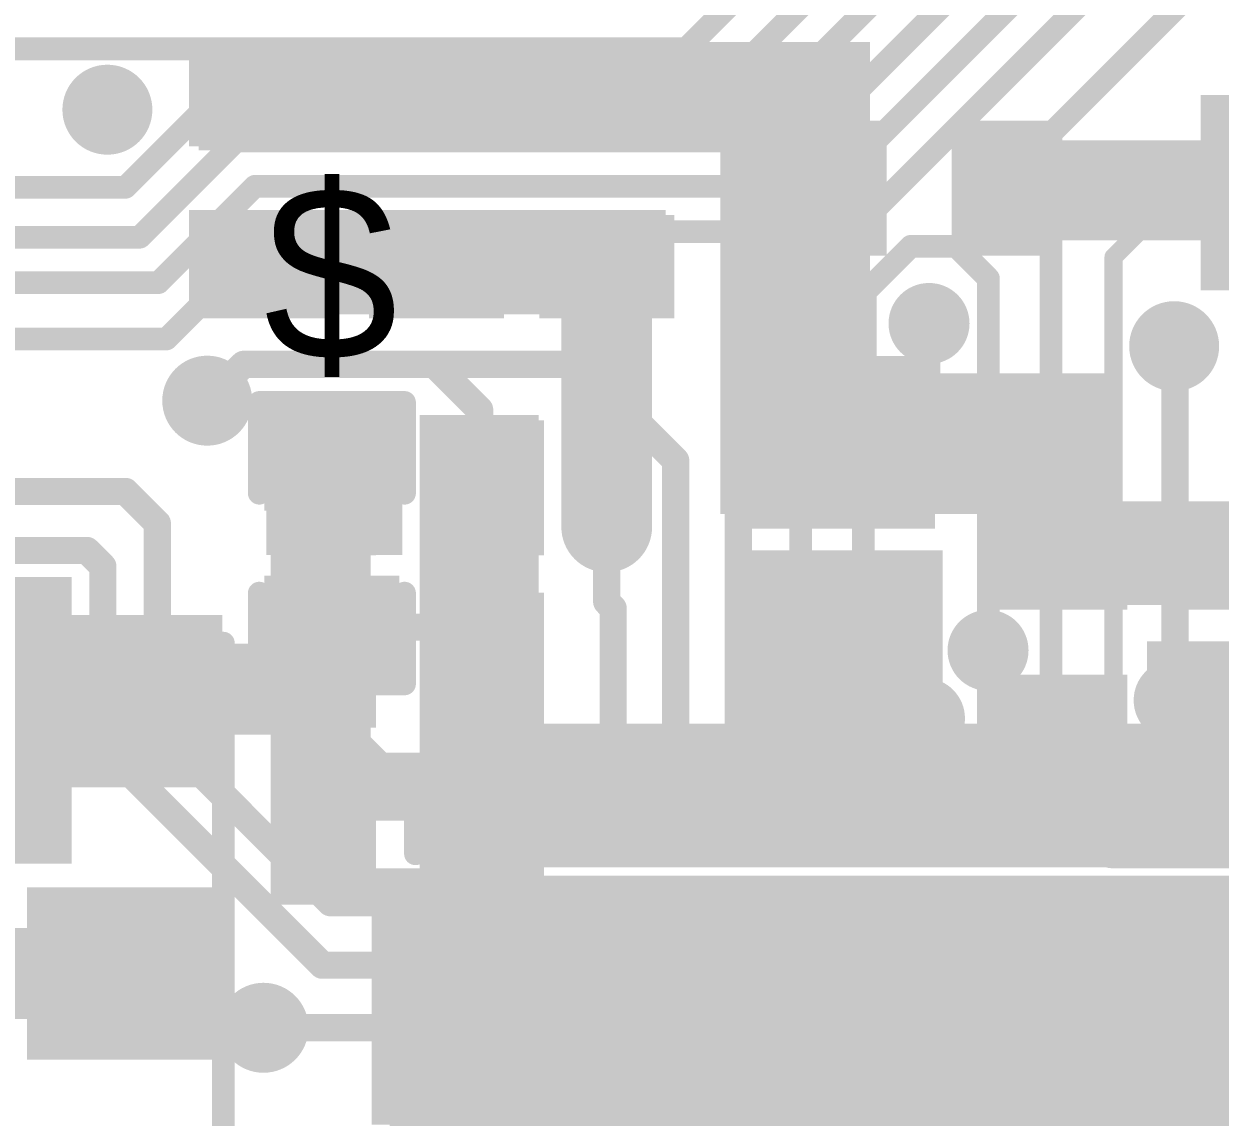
# Model space of a CAD drawing. Header units: millimetres. Extents: x -0.39 to 4.37, y -0.38 to 3.54.
# Drawn here: x 1.5416 to 1.8051, y 0.4082 to 0.649 of the extents above; entities that cross this region are included whole.
import ezdxf

# ---------------------------------------------------------------- set-up
doc = ezdxf.new("R2010")
doc.units = ezdxf.units.MM
doc.header["$MEASUREMENT"] = 0
for name, color, linetype in [('BottomLayer', 5, 'Continuous'), ('BottomPaste', 16, 'Continuous'), ('BottomSolder', 6, 'Continuous'), ('TopLayer', 1, 'Continuous'), ('TopOverlay', 2, 'Continuous'), ('TopPaste', 8, 'Continuous'), ('TopSolder', 216, 'Continuous'), ('ViaHoleLayer', 16, 'Continuous')]:
    doc.layers.add(name, color=color, linetype=linetype)
doc.styles.add('Arial', font='', dxfattribs={"height": 0.2})
doc.styles.get('Arial').set_extended_font_data('Arial')

# ---------------------------------------------------------------- blocks, each defined once
blk = doc.blocks.new('PSPMAA0412_1R0M_ANP_2')
at = {"layer": 'TopLayer'}
for points in [[(-0.09744, 0.04528), (-0.04232, 0.04528), (-0.04232, -0.04528), (-0.09744, -0.04528)], [(0.04232, 0.04528), (0.09744, 0.04528), (0.09744, -0.04528), (0.04232, -0.04528)]]:
    blk.add_hatch(color=1, dxfattribs=at).paths.add_polyline_path(points)
at = {"layer": 'TopPaste'}
for points in [[(-0.09744, 0.04528), (-0.04232, 0.04528), (-0.04232, -0.04528), (-0.09744, -0.04528)], [(0.04232, 0.04528), (0.09744, 0.04528), (0.09744, -0.04528), (0.04232, -0.04528)]]:
    blk.add_hatch(color=8, dxfattribs=at).paths.add_polyline_path(points)
at = {"layer": 'TopSolder'}
for points in [[(-0.10144, 0.04928), (-0.03832, 0.04928), (-0.03832, -0.04928), (-0.10144, -0.04928)], [(0.03832, 0.04928), (0.10144, 0.04928), (0.10144, -0.04928), (0.03832, -0.04928)]]:
    blk.add_hatch(color=216, dxfattribs=at).paths.add_polyline_path(points)
at = {"layer": 'TopOverlay', "const_width": 0.005}
for points in [[(-0.08688, 0.056), (-0.08688, 0.08268)], [(0, 0.08268), (-0.08661, 0.08268)], [(0.08661, 0.08268), (0, 0.08268)], [(0.08688, 0.056), (0.08688, 0.08268)], [(-0.08688, -0.08268), (-0.08688, -0.056)], [(0.08688, -0.08268), (0.08688, -0.056)], [(0, -0.08268), (-0.08661, -0.08268)], [(0.08661, -0.08268), (0, -0.08268)]]:
    blk.add_lwpolyline(points, dxfattribs=at)
at = {"layer": 'TopOverlay', "const_width": 0.0025}
for points in [[(-0.08813, 0.08268, 1), (-0.08563, 0.08268, 1)], [(-0.08786, 0.08268, 1), (-0.08536, 0.08268, 1)], [(-0.00125, 0.08268, 1), (0.00125, 0.08268, 1)], [(-0.00125, 0.08268, 1), (0.00125, 0.08268, 1)], [(0.08536, 0.08268, 1), (0.08786, 0.08268, 1)], [(0.08563, 0.08268, 1), (0.08813, 0.08268, 1)], [(-0.08813, 0.056, 1), (-0.08563, 0.056, 1)], [(0.08563, 0.056, 1), (0.08813, 0.056, 1)], [(-0.08813, -0.056, 1), (-0.08563, -0.056, 1)], [(0.08563, -0.056, 1), (0.08813, -0.056, 1)], [(-0.08813, -0.08268, 1), (-0.08563, -0.08268, 1)], [(-0.08786, -0.08268, 1), (-0.08536, -0.08268, 1)], [(-0.00125, -0.08268, 1), (0.00125, -0.08268, 1)], [(-0.00125, -0.08268, 1), (0.00125, -0.08268, 1)], [(0.08536, -0.08268, 1), (0.08786, -0.08268, 1)], [(0.08563, -0.08268, 1), (0.08813, -0.08268, 1)]]:
    blk.add_lwpolyline(points, format="xyb", close=True, dxfattribs=at)
blk = doc.blocks.new('C__0402_3')
at = {"layer": 'TopLayer'}
for points in [[(-0.0275, -0.0125), (-0.0275, 0.0125), (-0.0095, 0.0125), (-0.0095, -0.0125)], [(0.0095, -0.0125), (0.0095, 0.0125), (0.0275, 0.0125), (0.0275, -0.0125)]]:
    blk.add_hatch(color=1, dxfattribs=at).paths.add_polyline_path(points)
at = {"layer": 'TopPaste'}
for points in [[(-0.0275, -0.0125), (-0.0275, 0.0125), (-0.0095, 0.0125), (-0.0095, -0.0125)], [(0.0095, -0.0125), (0.0095, 0.0125), (0.0275, 0.0125), (0.0275, -0.0125)]]:
    blk.add_hatch(color=8, dxfattribs=at).paths.add_polyline_path(points)
at = {"layer": 'TopSolder'}
for points in [[(-0.02986, -0.01486), (-0.02986, 0.01486), (-0.00714, 0.01486), (-0.00714, -0.01486)], [(0.00714, -0.01486), (0.00714, 0.01486), (0.02986, 0.01486), (0.02986, -0.01486)]]:
    blk.add_hatch(color=216, dxfattribs=at).paths.add_polyline_path(points)
at = {"layer": 'TopOverlay', "const_width": 0.005}
for points in [[(-0.031, 0.016), (-0.031, -0.016)], [(-0.031, 0.016), (-0.011, 0.016)], [(0.011, 0.016), (0.031, 0.016)], [(0.031, 0.016), (0.031, -0.016)], [(-0.031, -0.016), (-0.011, -0.016)], [(0.011, -0.016), (0.031, -0.016)]]:
    blk.add_lwpolyline(points, dxfattribs=at)
at = {"layer": 'TopOverlay', "const_width": 0.0025}
for points in [[(-0.03225, 0.016, 1), (-0.02975, 0.016, 1)], [(-0.03225, 0.016, 1), (-0.02975, 0.016, 1)], [(-0.01225, 0.016, 1), (-0.00975, 0.016, 1)], [(0.00975, 0.016, 1), (0.01225, 0.016, 1)], [(0.02975, 0.016, 1), (0.03225, 0.016, 1)], [(0.02975, 0.016, 1), (0.03225, 0.016, 1)], [(-0.03225, -0.016, 1), (-0.02975, -0.016, 1)], [(-0.03225, -0.016, 1), (-0.02975, -0.016, 1)], [(-0.01225, -0.016, 1), (-0.00975, -0.016, 1)], [(0.00975, -0.016, 1), (0.01225, -0.016, 1)], [(0.02975, -0.016, 1), (0.03225, -0.016, 1)], [(0.02975, -0.016, 1), (0.03225, -0.016, 1)]]:
    blk.add_lwpolyline(points, format="xyb", close=True, dxfattribs=at)
blk = doc.blocks.new('C__0402_B_64')
at = {"layer": 'BottomLayer'}
for points in [[(-0.0095, 0.0125), (-0.0095, -0.0125), (-0.0275, -0.0125), (-0.0275, 0.0125)], [(0.0275, 0.0125), (0.0275, -0.0125), (0.0095, -0.0125), (0.0095, 0.0125)]]:
    blk.add_hatch(color=5, dxfattribs=at).paths.add_polyline_path(points)
at = {"layer": 'BottomPaste'}
for points in [[(-0.0095, 0.0125), (-0.0095, -0.0125), (-0.0275, -0.0125), (-0.0275, 0.0125)], [(0.0275, 0.0125), (0.0275, -0.0125), (0.0095, -0.0125), (0.0095, 0.0125)]]:
    blk.add_hatch(color=16, dxfattribs=at).paths.add_polyline_path(points)
at = {"layer": 'BottomSolder'}
for points in [[(-0.00714, 0.01486), (-0.00714, -0.01486), (-0.02986, -0.01486), (-0.02986, 0.01486)], [(0.02986, 0.01486), (0.02986, -0.01486), (0.00714, -0.01486), (0.00714, 0.01486)]]:
    blk.add_hatch(color=6, dxfattribs=at).paths.add_polyline_path(points)
blk = doc.blocks.new('C__0402_B_65')
at = {"layer": 'BottomLayer'}
for points in [[(-0.0095, 0.0125), (-0.0095, -0.0125), (-0.0275, -0.0125), (-0.0275, 0.0125)], [(0.0275, 0.0125), (0.0275, -0.0125), (0.0095, -0.0125), (0.0095, 0.0125)]]:
    blk.add_hatch(color=5, dxfattribs=at).paths.add_polyline_path(points)
at = {"layer": 'BottomPaste'}
for points in [[(-0.0095, 0.0125), (-0.0095, -0.0125), (-0.0275, -0.0125), (-0.0275, 0.0125)], [(0.0275, 0.0125), (0.0275, -0.0125), (0.0095, -0.0125), (0.0095, 0.0125)]]:
    blk.add_hatch(color=16, dxfattribs=at).paths.add_polyline_path(points)
at = {"layer": 'BottomSolder'}
for points in [[(-0.00714, 0.01486), (-0.00714, -0.01486), (-0.02986, -0.01486), (-0.02986, 0.01486)], [(0.02986, 0.01486), (0.02986, -0.01486), (0.00714, -0.01486), (0.00714, 0.01486)]]:
    blk.add_hatch(color=6, dxfattribs=at).paths.add_polyline_path(points)
blk = doc.blocks.new('C__0402_B_68')
at = {"layer": 'BottomLayer'}
for points in [[(-0.0095, 0.0125), (-0.0095, -0.0125), (-0.0275, -0.0125), (-0.0275, 0.0125)], [(0.0275, 0.0125), (0.0275, -0.0125), (0.0095, -0.0125), (0.0095, 0.0125)]]:
    blk.add_hatch(color=5, dxfattribs=at).paths.add_polyline_path(points)
at = {"layer": 'BottomPaste'}
for points in [[(-0.0095, 0.0125), (-0.0095, -0.0125), (-0.0275, -0.0125), (-0.0275, 0.0125)], [(0.0275, 0.0125), (0.0275, -0.0125), (0.0095, -0.0125), (0.0095, 0.0125)]]:
    blk.add_hatch(color=16, dxfattribs=at).paths.add_polyline_path(points)
at = {"layer": 'BottomSolder'}
for points in [[(-0.00714, 0.01486), (-0.00714, -0.01486), (-0.02986, -0.01486), (-0.02986, 0.01486)], [(0.02986, 0.01486), (0.02986, -0.01486), (0.00714, -0.01486), (0.00714, 0.01486)]]:
    blk.add_hatch(color=6, dxfattribs=at).paths.add_polyline_path(points)
blk = doc.blocks.new('C__0402_B_69')
at = {"layer": 'BottomLayer'}
for points in [[(-0.0095, 0.0125), (-0.0095, -0.0125), (-0.0275, -0.0125), (-0.0275, 0.0125)], [(0.0275, 0.0125), (0.0275, -0.0125), (0.0095, -0.0125), (0.0095, 0.0125)]]:
    blk.add_hatch(color=5, dxfattribs=at).paths.add_polyline_path(points)
at = {"layer": 'BottomPaste'}
for points in [[(-0.0095, 0.0125), (-0.0095, -0.0125), (-0.0275, -0.0125), (-0.0275, 0.0125)], [(0.0275, 0.0125), (0.0275, -0.0125), (0.0095, -0.0125), (0.0095, 0.0125)]]:
    blk.add_hatch(color=16, dxfattribs=at).paths.add_polyline_path(points)
at = {"layer": 'BottomSolder'}
for points in [[(-0.00714, 0.01486), (-0.00714, -0.01486), (-0.02986, -0.01486), (-0.02986, 0.01486)], [(0.02986, 0.01486), (0.02986, -0.01486), (0.00714, -0.01486), (0.00714, 0.01486)]]:
    blk.add_hatch(color=6, dxfattribs=at).paths.add_polyline_path(points)
blk = doc.blocks.new('C__0402_B_70')
at = {"layer": 'BottomLayer'}
for points in [[(-0.0095, 0.0125), (-0.0095, -0.0125), (-0.0275, -0.0125), (-0.0275, 0.0125)], [(0.0275, 0.0125), (0.0275, -0.0125), (0.0095, -0.0125), (0.0095, 0.0125)]]:
    blk.add_hatch(color=5, dxfattribs=at).paths.add_polyline_path(points)
at = {"layer": 'BottomPaste'}
for points in [[(-0.0095, 0.0125), (-0.0095, -0.0125), (-0.0275, -0.0125), (-0.0275, 0.0125)], [(0.0275, 0.0125), (0.0275, -0.0125), (0.0095, -0.0125), (0.0095, 0.0125)]]:
    blk.add_hatch(color=16, dxfattribs=at).paths.add_polyline_path(points)
at = {"layer": 'BottomSolder'}
for points in [[(-0.00714, 0.01486), (-0.00714, -0.01486), (-0.02986, -0.01486), (-0.02986, 0.01486)], [(0.02986, 0.01486), (0.02986, -0.01486), (0.00714, -0.01486), (0.00714, 0.01486)]]:
    blk.add_hatch(color=6, dxfattribs=at).paths.add_polyline_path(points)
blk = doc.blocks.new('C__0402_B_71')
at = {"layer": 'BottomLayer'}
for points in [[(-0.0095, 0.0125), (-0.0095, -0.0125), (-0.0275, -0.0125), (-0.0275, 0.0125)], [(0.0275, 0.0125), (0.0275, -0.0125), (0.0095, -0.0125), (0.0095, 0.0125)]]:
    blk.add_hatch(color=5, dxfattribs=at).paths.add_polyline_path(points)
at = {"layer": 'BottomPaste'}
for points in [[(-0.0095, 0.0125), (-0.0095, -0.0125), (-0.0275, -0.0125), (-0.0275, 0.0125)], [(0.0275, 0.0125), (0.0275, -0.0125), (0.0095, -0.0125), (0.0095, 0.0125)]]:
    blk.add_hatch(color=16, dxfattribs=at).paths.add_polyline_path(points)
at = {"layer": 'BottomSolder'}
for points in [[(-0.00714, 0.01486), (-0.00714, -0.01486), (-0.02986, -0.01486), (-0.02986, 0.01486)], [(0.02986, 0.01486), (0.02986, -0.01486), (0.00714, -0.01486), (0.00714, 0.01486)]]:
    blk.add_hatch(color=6, dxfattribs=at).paths.add_polyline_path(points)
blk = doc.blocks.new('RES0603_B_188')
at = {"layer": 'BottomLayer'}
for points in [[(-0.045, -0.0175), (-0.045, 0.0175), (-0.015, 0.0175), (-0.015, -0.0175)], [(0.015, -0.0175), (0.015, 0.0175), (0.045, 0.0175), (0.045, -0.0175)]]:
    blk.add_hatch(color=5, dxfattribs=at).paths.add_polyline_path(points)
at = {"layer": 'BottomPaste'}
for points in [[(-0.045, -0.0175), (-0.045, 0.0175), (-0.015, 0.0175), (-0.015, -0.0175)], [(0.015, -0.0175), (0.015, 0.0175), (0.045, 0.0175), (0.045, -0.0175)]]:
    blk.add_hatch(color=16, dxfattribs=at).paths.add_polyline_path(points)
at = {"layer": 'BottomSolder'}
for points in [[(-0.049, -0.0215), (-0.049, 0.0215), (-0.011, 0.0215), (-0.011, -0.0215)], [(0.011, -0.0215), (0.011, 0.0215), (0.049, 0.0215), (0.049, -0.0215)]]:
    blk.add_hatch(color=6, dxfattribs=at).paths.add_polyline_path(points)
blk = doc.blocks.new('C___0402_B_280')
at = {"layer": 'BottomLayer'}
for points in [[(-0.0095, 0.0125), (-0.0095, -0.0125), (-0.0275, -0.0125), (-0.0275, 0.0125)], [(0.0275, 0.0125), (0.0275, -0.0125), (0.0095, -0.0125), (0.0095, 0.0125)]]:
    blk.add_hatch(color=5, dxfattribs=at).paths.add_polyline_path(points)
at = {"layer": 'BottomPaste'}
for points in [[(-0.0095, 0.0125), (-0.0095, -0.0125), (-0.0275, -0.0125), (-0.0275, 0.0125)], [(0.0275, 0.0125), (0.0275, -0.0125), (0.0095, -0.0125), (0.0095, 0.0125)]]:
    blk.add_hatch(color=16, dxfattribs=at).paths.add_polyline_path(points)
at = {"layer": 'BottomSolder'}
for points in [[(-0.00714, 0.01486), (-0.00714, -0.01486), (-0.02986, -0.01486), (-0.02986, 0.01486)], [(0.02986, 0.01486), (0.02986, -0.01486), (0.00714, -0.01486), (0.00714, 0.01486)]]:
    blk.add_hatch(color=6, dxfattribs=at).paths.add_polyline_path(points)
blk = doc.blocks.new('C__0603_B_282')
at = {"layer": 'BottomLayer'}
for points in [[(-0.015, 0.0175), (-0.015, -0.0175), (-0.045, -0.0175), (-0.045, 0.0175)], [(0.045, 0.0175), (0.045, -0.0175), (0.015, -0.0175), (0.015, 0.0175)]]:
    blk.add_hatch(color=5, dxfattribs=at).paths.add_polyline_path(points)
at = {"layer": 'BottomPaste'}
for points in [[(-0.015, 0.0175), (-0.015, -0.0175), (-0.045, -0.0175), (-0.045, 0.0175)], [(0.045, 0.0175), (0.045, -0.0175), (0.015, -0.0175), (0.015, 0.0175)]]:
    blk.add_hatch(color=16, dxfattribs=at).paths.add_polyline_path(points)
at = {"layer": 'BottomSolder'}
for points in [[(-0.011, 0.0215), (-0.011, -0.0215), (-0.049, -0.0215), (-0.049, 0.0215)], [(0.049, 0.0215), (0.049, -0.0215), (0.011, -0.0215), (0.011, 0.0215)]]:
    blk.add_hatch(color=6, dxfattribs=at).paths.add_polyline_path(points)
blk = doc.blocks.new('68_QFN__7_7__323')
at = {"layer": 'TopLayer'}
for points in [[(0.1122, -0.1122), (-0.1122, -0.1122), (-0.1122, 0.1122), (0.1122, 0.1122)], [(-0.14567, 0.0311), (-0.12205, 0.0311), (-0.12205, 0.02402), (-0.14567, 0.02402)], [(-0.14567, 0.01732), (-0.12205, 0.01732), (-0.12205, 0.01024), (-0.14567, 0.01024)], [(-0.14567, 0.00354), (-0.12205, 0.00354), (-0.12205, -0.00354), (-0.14567, -0.00354)], [(-0.14567, -0.01024), (-0.12205, -0.01024), (-0.12205, -0.01732), (-0.14567, -0.01732)], [(-0.14567, -0.02402), (-0.12205, -0.02402), (-0.12205, -0.0311), (-0.14567, -0.0311)], [(-0.14567, -0.03779), (-0.12205, -0.03779), (-0.12205, -0.04488), (-0.14567, -0.04488)], [(-0.14567, -0.05157), (-0.12205, -0.05157), (-0.12205, -0.05866), (-0.14567, -0.05866)], [(-0.14567, -0.06535), (-0.12205, -0.06535), (-0.12205, -0.07244), (-0.14567, -0.07244)], [(-0.14567, -0.07913), (-0.12205, -0.07913), (-0.12205, -0.08622), (-0.14567, -0.08622)], [(-0.14567, -0.09291), (-0.12205, -0.09291), (-0.12205, -0.1), (-0.14567, -0.1)], [(-0.14567, -0.10669), (-0.12205, -0.10669), (-0.12205, -0.11378), (-0.14567, -0.11378)], [(-0.10669, -0.12205), (-0.10669, -0.14567), (-0.11378, -0.14567), (-0.11378, -0.12205)], [(-0.09291, -0.12205), (-0.09291, -0.14567), (-0.1, -0.14567), (-0.1, -0.12205)], [(-0.07913, -0.12205), (-0.07913, -0.14567), (-0.08622, -0.14567), (-0.08622, -0.12205)], [(-0.06535, -0.12205), (-0.06535, -0.14567), (-0.07244, -0.14567), (-0.07244, -0.12205)]]:
    blk.add_hatch(color=1, dxfattribs=at).paths.add_polyline_path(points)
at = {"layer": 'TopPaste'}
for points in [[(0.1122, -0.1122), (-0.1122, -0.1122), (-0.1122, 0.1122), (0.1122, 0.1122)], [(-0.14567, 0.0311), (-0.12205, 0.0311), (-0.12205, 0.02402), (-0.14567, 0.02402)], [(-0.14567, 0.01732), (-0.12205, 0.01732), (-0.12205, 0.01024), (-0.14567, 0.01024)], [(-0.14567, 0.00354), (-0.12205, 0.00354), (-0.12205, -0.00354), (-0.14567, -0.00354)], [(-0.14567, -0.01024), (-0.12205, -0.01024), (-0.12205, -0.01732), (-0.14567, -0.01732)], [(-0.14567, -0.02402), (-0.12205, -0.02402), (-0.12205, -0.0311), (-0.14567, -0.0311)], [(-0.14567, -0.03779), (-0.12205, -0.03779), (-0.12205, -0.04488), (-0.14567, -0.04488)], [(-0.14567, -0.05157), (-0.12205, -0.05157), (-0.12205, -0.05866), (-0.14567, -0.05866)], [(-0.14567, -0.06535), (-0.12205, -0.06535), (-0.12205, -0.07244), (-0.14567, -0.07244)], [(-0.14567, -0.07913), (-0.12205, -0.07913), (-0.12205, -0.08622), (-0.14567, -0.08622)], [(-0.14567, -0.09291), (-0.12205, -0.09291), (-0.12205, -0.1), (-0.14567, -0.1)], [(-0.14567, -0.10669), (-0.12205, -0.10669), (-0.12205, -0.11378), (-0.14567, -0.11378)], [(-0.10669, -0.12205), (-0.10669, -0.14567), (-0.11378, -0.14567), (-0.11378, -0.12205)], [(-0.09291, -0.12205), (-0.09291, -0.14567), (-0.1, -0.14567), (-0.1, -0.12205)], [(-0.07913, -0.12205), (-0.07913, -0.14567), (-0.08622, -0.14567), (-0.08622, -0.12205)], [(-0.06535, -0.12205), (-0.06535, -0.14567), (-0.07244, -0.14567), (-0.07244, -0.12205)]]:
    blk.add_hatch(color=8, dxfattribs=at).paths.add_polyline_path(points)
at = {"layer": 'TopSolder'}
for points in [[(0.11621, -0.1162), (-0.1162, -0.1162), (-0.1162, 0.1162), (0.11621, 0.1162)], [(-0.14967, 0.04888), (-0.11805, 0.04888), (-0.11805, 0.03379), (-0.14967, 0.03379)], [(-0.14967, 0.0351), (-0.11805, 0.0351), (-0.11805, 0.02002), (-0.14967, 0.02002)], [(-0.14967, 0.02132), (-0.11805, 0.02132), (-0.11805, 0.00624), (-0.14967, 0.00624)], [(-0.14967, 0.00754), (-0.11805, 0.00754), (-0.11805, -0.00754), (-0.14967, -0.00754)], [(-0.14967, -0.00624), (-0.11805, -0.00624), (-0.11805, -0.02132), (-0.14967, -0.02132)], [(-0.14967, -0.02002), (-0.11805, -0.02002), (-0.11805, -0.0351), (-0.14967, -0.0351)], [(-0.14967, -0.03379), (-0.11805, -0.03379), (-0.11805, -0.04888), (-0.14967, -0.04888)], [(-0.14967, -0.04757), (-0.11805, -0.04757), (-0.11805, -0.06266), (-0.14967, -0.06266)], [(-0.14967, -0.06135), (-0.11805, -0.06135), (-0.11805, -0.07644), (-0.14967, -0.07644)], [(-0.14967, -0.07513), (-0.11805, -0.07513), (-0.11805, -0.09022), (-0.14967, -0.09022)], [(-0.14967, -0.08891), (-0.11805, -0.08891), (-0.11805, -0.104), (-0.14967, -0.104)], [(-0.14967, -0.10269), (-0.11805, -0.10269), (-0.11805, -0.11778), (-0.14967, -0.11778)], [(-0.10269, -0.11805), (-0.10269, -0.14967), (-0.11778, -0.14967), (-0.11778, -0.11805)], [(-0.08891, -0.11805), (-0.08891, -0.14967), (-0.104, -0.14967), (-0.104, -0.11805)], [(-0.07513, -0.11805), (-0.07513, -0.14967), (-0.09022, -0.14967), (-0.09022, -0.11805)], [(-0.06135, -0.11805), (-0.06135, -0.14967), (-0.07644, -0.14967), (-0.07644, -0.11805)]]:
    blk.add_hatch(color=216, dxfattribs=at).paths.add_polyline_path(points)
at = {"layer": 'TopOverlay', "const_width": 0.005}
for points in [[(-0.14, -0.14), (-0.14, -0.124)], [(-0.121, -0.14), (-0.14, -0.14)]]:
    blk.add_lwpolyline(points, dxfattribs=at)
at = {"layer": 'TopOverlay', "const_width": 0.0025}
for points in [[(-0.14125, -0.124, 1), (-0.13875, -0.124, 1)], [(-0.14125, -0.14, 1), (-0.13875, -0.14, 1)], [(-0.14125, -0.14, 1), (-0.13875, -0.14, 1)], [(-0.12225, -0.14, 1), (-0.11975, -0.14, 1)]]:
    blk.add_lwpolyline(points, format="xyb", close=True, dxfattribs=at)
blk = doc.blocks.new('CAP0805_B_359')
at = {"layer": 'BottomLayer'}
for points in [[(-0.06, 0.03), (-0.02, 0.03), (-0.02, -0.03), (-0.06, -0.03)], [(0.02, 0.03), (0.06, 0.03), (0.06, -0.03), (0.02, -0.03)]]:
    blk.add_hatch(color=5, dxfattribs=at).paths.add_polyline_path(points)
at = {"layer": 'BottomPaste'}
for points in [[(-0.06, 0.03), (-0.02, 0.03), (-0.02, -0.03), (-0.06, -0.03)], [(0.02, 0.03), (0.06, 0.03), (0.06, -0.03), (0.02, -0.03)]]:
    blk.add_hatch(color=16, dxfattribs=at).paths.add_polyline_path(points)
at = {"layer": 'BottomSolder'}
for points in [[(-0.06276, 0.03276), (-0.01724, 0.03276), (-0.01724, -0.03276), (-0.06276, -0.03276)], [(0.01724, 0.03276), (0.06276, 0.03276), (0.06276, -0.03276), (0.01724, -0.03276)]]:
    blk.add_hatch(color=6, dxfattribs=at).paths.add_polyline_path(points)
blk = doc.blocks.new('C__0603_B_362')
at = {"layer": 'BottomLayer'}
for points in [[(-0.015, 0.0175), (-0.015, -0.0175), (-0.045, -0.0175), (-0.045, 0.0175)], [(0.045, 0.0175), (0.045, -0.0175), (0.015, -0.0175), (0.015, 0.0175)]]:
    blk.add_hatch(color=5, dxfattribs=at).paths.add_polyline_path(points)
at = {"layer": 'BottomPaste'}
for points in [[(-0.015, 0.0175), (-0.015, -0.0175), (-0.045, -0.0175), (-0.045, 0.0175)], [(0.045, 0.0175), (0.045, -0.0175), (0.015, -0.0175), (0.015, 0.0175)]]:
    blk.add_hatch(color=16, dxfattribs=at).paths.add_polyline_path(points)
at = {"layer": 'BottomSolder'}
for points in [[(-0.011, 0.0215), (-0.011, -0.0215), (-0.049, -0.0215), (-0.049, 0.0215)], [(0.049, 0.0215), (0.049, -0.0215), (0.011, -0.0215), (0.011, 0.0215)]]:
    blk.add_hatch(color=6, dxfattribs=at).paths.add_polyline_path(points)
blk = doc.blocks.new('C__0402_B_516')
at = {"layer": 'BottomLayer'}
for points in [[(-0.0095, 0.0125), (-0.0095, -0.0125), (-0.0275, -0.0125), (-0.0275, 0.0125)], [(0.0275, 0.0125), (0.0275, -0.0125), (0.0095, -0.0125), (0.0095, 0.0125)]]:
    blk.add_hatch(color=5, dxfattribs=at).paths.add_polyline_path(points)
at = {"layer": 'BottomPaste'}
for points in [[(-0.0095, 0.0125), (-0.0095, -0.0125), (-0.0275, -0.0125), (-0.0275, 0.0125)], [(0.0275, 0.0125), (0.0275, -0.0125), (0.0095, -0.0125), (0.0095, 0.0125)]]:
    blk.add_hatch(color=16, dxfattribs=at).paths.add_polyline_path(points)
at = {"layer": 'BottomSolder'}
for points in [[(-0.00714, 0.01486), (-0.00714, -0.01486), (-0.02986, -0.01486), (-0.02986, 0.01486)], [(0.02986, 0.01486), (0.02986, -0.01486), (0.00714, -0.01486), (0.00714, 0.01486)]]:
    blk.add_hatch(color=6, dxfattribs=at).paths.add_polyline_path(points)
blk = doc.blocks.new('C__0402_B_519')
at = {"layer": 'BottomLayer'}
for points in [[(-0.0095, 0.0125), (-0.0095, -0.0125), (-0.0275, -0.0125), (-0.0275, 0.0125)], [(0.0275, 0.0125), (0.0275, -0.0125), (0.0095, -0.0125), (0.0095, 0.0125)]]:
    blk.add_hatch(color=5, dxfattribs=at).paths.add_polyline_path(points)
at = {"layer": 'BottomPaste'}
for points in [[(-0.0095, 0.0125), (-0.0095, -0.0125), (-0.0275, -0.0125), (-0.0275, 0.0125)], [(0.0275, 0.0125), (0.0275, -0.0125), (0.0095, -0.0125), (0.0095, 0.0125)]]:
    blk.add_hatch(color=16, dxfattribs=at).paths.add_polyline_path(points)
at = {"layer": 'BottomSolder'}
for points in [[(-0.00714, 0.01486), (-0.00714, -0.01486), (-0.02986, -0.01486), (-0.02986, 0.01486)], [(0.02986, 0.01486), (0.02986, -0.01486), (0.00714, -0.01486), (0.00714, 0.01486)]]:
    blk.add_hatch(color=6, dxfattribs=at).paths.add_polyline_path(points)

msp = doc.modelspace()

# ---------------------------------------------------------------- hatches: boundary and pattern name
at = {"layer": 'BottomLayer'}
for points in [[(1.578, 0.622), (1.728, 0.622), (1.728, 0.645), (1.578, 0.645)], [(1.695, 0.541), (1.728, 0.541), (1.728, 0.632), (1.695, 0.632)], [(1.578, 0.585), (1.683, 0.585), (1.683, 0.608), (1.578, 0.608)], [(1.695, 0.541), (1.782, 0.541), (1.782, 0.572), (1.695, 0.572)], [(1.596, 0.455), (1.618, 0.455), (1.618, 0.564), (1.596, 0.564)], [(1.62882, 0.40882), (1.655, 0.40882), (1.655, 0.56282), (1.62882, 0.56282)], [(1.90582, 0.54382), (1.757, 0.54382), (1.757, 0.521), (1.90582, 0.521)], [(1.744, 0.533), (1.69982, 0.533), (1.69982, 0.46582), (1.744, 0.46582)], [(1.789, 0.483), (1.824, 0.483), (1.824, 0.513), (1.789, 0.513)], [(1.80182, 0.38282), (1.98282, 0.38282), (1.98282, 0.45782), (1.80182, 0.45782)], [(1.62882, 0.37982), (1.79082, 0.37982), (1.79082, 0.45382), (1.62882, 0.45382)]]:
    msp.add_hatch(color=5, dxfattribs=at).paths.add_polyline_path(points)
h = msp.add_hatch(color=5, dxfattribs=at)
edge = h.paths.add_edge_path()
edge.add_arc((1.56, 0.63009), 0.00591, 0, 360)
h = msp.add_hatch(color=5, dxfattribs=at)
edge = h.paths.add_edge_path()
edge.add_arc((1.741, 0.583), 0.00492, 0, 360)
h = msp.add_hatch(color=5, dxfattribs=at)
edge = h.paths.add_edge_path()
edge.add_arc((1.795, 0.578), 0.00591, 0, 360)
h = msp.add_hatch(color=5, dxfattribs=at)
edge = h.paths.add_edge_path()
edge.add_arc((1.713, 0.56959), 0.00591, 0, 360)
h = msp.add_hatch(color=5, dxfattribs=at)
edge = h.paths.add_edge_path()
edge.add_arc((1.582, 0.566), 0.00591, 0, 360)
h = msp.add_hatch(color=5, dxfattribs=at)
edge = h.paths.add_edge_path()
edge.add_arc((1.609, 0.538), 0.00591, 0, 360)
h = msp.add_hatch(color=5, dxfattribs=at)
edge = h.paths.add_edge_path()
edge.add_arc((1.67, 0.53819), 0.00591, 0, 360)
h = msp.add_hatch(color=5, dxfattribs=at)
edge = h.paths.add_edge_path()
edge.add_arc((1.754, 0.511), 0.00492, 0, 360)
h = msp.add_hatch(color=5, dxfattribs=at)
edge = h.paths.add_edge_path()
edge.add_arc((1.795, 0.5), 0.00492, 0, 360)
h = msp.add_hatch(color=5, dxfattribs=at)
edge = h.paths.add_edge_path()
edge.add_arc((1.74, 0.496), 0.00492, 0, 360)
h = msp.add_hatch(color=5, dxfattribs=at)
edge = h.paths.add_edge_path()
edge.add_arc((1.59439, 0.42787), 0.00591, 0, 360)
at = {"layer": 'BottomSolder'}
h = msp.add_hatch(color=6, dxfattribs=at)
edge = h.paths.add_edge_path()
edge.add_arc((1.56, 0.63009), 0.00991, 0, 360)
h = msp.add_hatch(color=6, dxfattribs=at)
edge = h.paths.add_edge_path()
edge.add_arc((1.741, 0.583), 0.00892, 0, 360)
h = msp.add_hatch(color=6, dxfattribs=at)
edge = h.paths.add_edge_path()
edge.add_arc((1.795, 0.578), 0.00991, 0, 360)
h = msp.add_hatch(color=6, dxfattribs=at)
edge = h.paths.add_edge_path()
edge.add_arc((1.713, 0.56959), 0.00991, 0, 360)
h = msp.add_hatch(color=6, dxfattribs=at)
edge = h.paths.add_edge_path()
edge.add_arc((1.582, 0.566), 0.00991, 0, 360)
h = msp.add_hatch(color=6, dxfattribs=at)
edge = h.paths.add_edge_path()
edge.add_arc((1.67, 0.53819), 0.00991, 0, 360)
h = msp.add_hatch(color=6, dxfattribs=at)
edge = h.paths.add_edge_path()
edge.add_arc((1.609, 0.538), 0.00991, 0, 360)
h = msp.add_hatch(color=6, dxfattribs=at)
edge = h.paths.add_edge_path()
edge.add_arc((1.754, 0.511), 0.00892, 0, 360)
h = msp.add_hatch(color=6, dxfattribs=at)
edge = h.paths.add_edge_path()
edge.add_arc((1.795, 0.5), 0.00892, 0, 360)
h = msp.add_hatch(color=6, dxfattribs=at)
edge = h.paths.add_edge_path()
edge.add_arc((1.74, 0.496), 0.00892, 0, 360)
h = msp.add_hatch(color=6, dxfattribs=at)
edge = h.paths.add_edge_path()
edge.add_arc((1.59439, 0.42787), 0.00991, 0, 360)
at = {"layer": 'TopLayer'}
h = msp.add_hatch(color=1, dxfattribs=at)
edge = h.paths.add_edge_path()
edge.add_arc((1.56, 0.63009), 0.00591, 0, 360)
h = msp.add_hatch(color=1, dxfattribs=at)
edge = h.paths.add_edge_path()
edge.add_arc((1.741, 0.583), 0.00492, 0, 360)
h = msp.add_hatch(color=1, dxfattribs=at)
edge = h.paths.add_edge_path()
edge.add_arc((1.795, 0.578), 0.00591, 0, 360)
h = msp.add_hatch(color=1, dxfattribs=at)
edge = h.paths.add_edge_path()
edge.add_arc((1.713, 0.56959), 0.00591, 0, 360)
h = msp.add_hatch(color=1, dxfattribs=at)
edge = h.paths.add_edge_path()
edge.add_arc((1.582, 0.566), 0.00591, 0, 360)
for points in [[(1.595, 0.532), (1.625, 0.532), (1.625, 0.565), (1.595, 0.565)], [(1.6407, 0.467), (1.661, 0.467), (1.661, 0.49137), (1.6407, 0.49137)], [(1.6802, 0.41644), (1.62215, 0.41644), (1.62215, 0.39744), (1.6802, 0.39744)]]:
    msp.add_hatch(color=1, dxfattribs=at).paths.add_polyline_path(points)
h = msp.add_hatch(color=1, dxfattribs=at)
edge = h.paths.add_edge_path()
edge.add_arc((1.609, 0.538), 0.00591, 0, 360)
h = msp.add_hatch(color=1, dxfattribs=at)
edge = h.paths.add_edge_path()
edge.add_arc((1.67, 0.53819), 0.00591, 0, 360)
h = msp.add_hatch(color=1, dxfattribs=at)
edge = h.paths.add_edge_path()
edge.add_arc((1.754, 0.511), 0.00492, 0, 360)
h = msp.add_hatch(color=1, dxfattribs=at)
edge = h.paths.add_edge_path()
edge.add_arc((1.795, 0.5), 0.00492, 0, 360)
h = msp.add_hatch(color=1, dxfattribs=at)
edge = h.paths.add_edge_path()
edge.add_arc((1.74, 0.496), 0.00492, 0, 360)
h = msp.add_hatch(color=1, dxfattribs=at)
edge = h.paths.add_edge_path()
edge.add_arc((1.59439, 0.42787), 0.00591, 0, 360)
at = {"layer": 'TopSolder'}
h = msp.add_hatch(color=216, dxfattribs=at)
edge = h.paths.add_edge_path()
edge.add_arc((1.56, 0.63009), 0.00991, 0, 360)
h = msp.add_hatch(color=216, dxfattribs=at)
edge = h.paths.add_edge_path()
edge.add_arc((1.741, 0.583), 0.00892, 0, 360)
h = msp.add_hatch(color=216, dxfattribs=at)
edge = h.paths.add_edge_path()
edge.add_arc((1.795, 0.578), 0.00991, 0, 360)
h = msp.add_hatch(color=216, dxfattribs=at)
edge = h.paths.add_edge_path()
edge.add_arc((1.713, 0.56959), 0.00991, 0, 360)
h = msp.add_hatch(color=216, dxfattribs=at)
edge = h.paths.add_edge_path()
edge.add_arc((1.582, 0.566), 0.00991, 0, 360)
h = msp.add_hatch(color=216, dxfattribs=at)
edge = h.paths.add_edge_path()
edge.add_arc((1.67, 0.53819), 0.00991, 0, 360)
h = msp.add_hatch(color=216, dxfattribs=at)
edge = h.paths.add_edge_path()
edge.add_arc((1.609, 0.538), 0.00991, 0, 360)
h = msp.add_hatch(color=216, dxfattribs=at)
edge = h.paths.add_edge_path()
edge.add_arc((1.754, 0.511), 0.00892, 0, 360)
h = msp.add_hatch(color=216, dxfattribs=at)
edge = h.paths.add_edge_path()
edge.add_arc((1.795, 0.5), 0.00892, 0, 360)
h = msp.add_hatch(color=216, dxfattribs=at)
edge = h.paths.add_edge_path()
edge.add_arc((1.74, 0.496), 0.00892, 0, 360)
h = msp.add_hatch(color=216, dxfattribs=at)
edge = h.paths.add_edge_path()
edge.add_arc((1.59439, 0.42787), 0.00991, 0, 360)
at = {"layer": 'ViaHoleLayer'}
h = msp.add_hatch(color=16, dxfattribs=at)
edge = h.paths.add_edge_path()
edge.add_arc((1.56, 0.63009), 0.00394, 0, 360)
h = msp.add_hatch(color=16, dxfattribs=at)
edge = h.paths.add_edge_path()
edge.add_arc((1.741, 0.583), 0.00394, 0, 360)
h = msp.add_hatch(color=16, dxfattribs=at)
edge = h.paths.add_edge_path()
edge.add_arc((1.795, 0.578), 0.00394, 0, 360)
h = msp.add_hatch(color=16, dxfattribs=at)
edge = h.paths.add_edge_path()
edge.add_arc((1.713, 0.56959), 0.00394, 0, 360)
h = msp.add_hatch(color=16, dxfattribs=at)
edge = h.paths.add_edge_path()
edge.add_arc((1.582, 0.566), 0.00394, 0, 360)
h = msp.add_hatch(color=16, dxfattribs=at)
edge = h.paths.add_edge_path()
edge.add_arc((1.609, 0.538), 0.00394, 0, 360)
h = msp.add_hatch(color=16, dxfattribs=at)
edge = h.paths.add_edge_path()
edge.add_arc((1.67, 0.53819), 0.00394, 0, 360)
h = msp.add_hatch(color=16, dxfattribs=at)
edge = h.paths.add_edge_path()
edge.add_arc((1.754, 0.511), 0.00394, 0, 360)
h = msp.add_hatch(color=16, dxfattribs=at)
edge = h.paths.add_edge_path()
edge.add_arc((1.795, 0.5), 0.00394, 0, 360)
h = msp.add_hatch(color=16, dxfattribs=at)
edge = h.paths.add_edge_path()
edge.add_arc((1.74, 0.496), 0.00394, 0, 360)
h = msp.add_hatch(color=16, dxfattribs=at)
edge = h.paths.add_edge_path()
edge.add_arc((1.59439, 0.42787), 0.00394, 0, 360)

# ---------------------------------------------------------------- linework, layer by layer
at = {"layer": 'BottomLayer'}
for points, const_width in [([(1.75732, 0.61232), (1.81932, 0.61232)], 0.022), ([(1.67, 0.53819), (1.67, 0.5955)], 0.02), ([(1.712, 0.57), (1.713, 0.57)], 0.02), ([(1.713, 0.565), (1.713, 0.57)], 0.02), ([(1.713, 0.565), (1.72118, 0.55682)], 0.02), ([(1.607, 0.546), (1.60782, 0.54682)], 0.006), ([(1.607, 0.54), (1.607, 0.546)], 0.006), ([(1.607, 0.54), (1.609, 0.538)], 0.006), ([(1.56382, 0.49982), (1.56646, 0.50246)], 0.02), ([(1.56646, 0.50246), (1.60296, 0.50246)], 0.02), ([(1.76868, 0.49432), (1.76925, 0.49375)], 0.012), ([(1.76982, 0.48069), (1.76982, 0.49432)], 0.012), ([(1.76982, 0.48069), (1.78151, 0.469)], 0.012), ([(1.78151, 0.469), (1.82797, 0.469)], 0.012), ([(1.51032, 0.43982), (1.56382, 0.43982)], 0.02), ([(1.76682, 0.42288), (1.76887, 0.42083)], 0.022)]:
    msp.add_lwpolyline(points, dxfattribs=dict(at, const_width=const_width))
for points, const_width in [([(1.75182, 0.61232, 1), (1.76282, 0.61232, 1)], 0.011), ([(1.665, 0.5955, 1), (1.675, 0.5955, 1)], 0.01), ([(1.707, 0.57, 1), (1.717, 0.57, 1)], 0.01), ([(1.708, 0.57, 1), (1.718, 0.57, 1)], 0.01), ([(1.708, 0.57, 1), (1.718, 0.57, 1)], 0.01), ([(1.708, 0.565, 1), (1.718, 0.565, 1)], 0.01), ([(1.708, 0.565, 1), (1.718, 0.565, 1)], 0.01), ([(1.71618, 0.55682, 1), (1.72618, 0.55682, 1)], 0.01), ([(1.6055, 0.546, 1), (1.6085, 0.546, 1)], 0.003), ([(1.6055, 0.546, 1), (1.6085, 0.546, 1)], 0.003), ([(1.60632, 0.54682, 1), (1.60932, 0.54682, 1)], 0.003), ([(1.665, 0.53819, 1), (1.675, 0.53819, 1)], 0.01), ([(1.6055, 0.54, 1), (1.6085, 0.54, 1)], 0.003), ([(1.6055, 0.54, 1), (1.6085, 0.54, 1)], 0.003), ([(1.6075, 0.538, 1), (1.6105, 0.538, 1)], 0.003), ([(1.56146, 0.50246, 1), (1.57146, 0.50246, 1)], 0.01), ([(1.56146, 0.50246, 1), (1.57146, 0.50246, 1)], 0.01), ([(1.59796, 0.50246, 1), (1.60796, 0.50246, 1)], 0.01), ([(1.55882, 0.49982, 1), (1.56882, 0.49982, 1)], 0.01), ([(1.76568, 0.49432, 1), (1.77168, 0.49432, 1)], 0.006), ([(1.76625, 0.49375, 1), (1.77225, 0.49375, 1)], 0.006), ([(1.76682, 0.49432, 1), (1.77282, 0.49432, 1)], 0.006), ([(1.76682, 0.48069, 1), (1.77282, 0.48069, 1)], 0.006), ([(1.76682, 0.48069, 1), (1.77282, 0.48069, 1)], 0.006), ([(1.77852, 0.469, 1), (1.78452, 0.469, 1)], 0.006), ([(1.77852, 0.469, 1), (1.78452, 0.469, 1)], 0.006), ([(1.55882, 0.43982, 1), (1.56882, 0.43982, 1)], 0.01), ([(1.76132, 0.42288, 1), (1.77232, 0.42288, 1)], 0.011), ([(1.76337, 0.42083, 1), (1.77437, 0.42083, 1)], 0.011)]:
    msp.add_lwpolyline(points, format="xyb", close=True, dxfattribs=dict(at, const_width=const_width))
at = {"layer": 'TopLayer'}
for points, const_width in [([(1.6875, 0.6435), (1.774, 0.73)], 0.005), ([(1.6935, 0.6335), (1.78, 0.72)], 0.005), ([(1.69822, 0.62322), (1.785, 0.71)], 0.005), ([(1.70422, 0.61322), (1.791, 0.7)], 0.005), ([(1.70922, 0.60322), (1.796, 0.69)], 0.005), ([(1.69897, 0.57797), (1.801, 0.68)], 0.005), ([(1.76787, 0.62487), (1.8125, 0.6695)], 0.005), ([(1.3755, 0.6435), (1.6875, 0.6435)], 0.005), ([(1.564, 0.613), (1.5845, 0.6335)], 0.005), ([(1.5845, 0.6335), (1.6935, 0.6335)], 0.005), ([(1.76787, 0.47905), (1.76787, 0.62487)], 0.005), ([(1.56714, 0.602), (1.58837, 0.62322)], 0.005), ([(1.58837, 0.62322), (1.69822, 0.62322)], 0.005), ([(1.78165, 0.59765), (1.809, 0.625)], 0.004), ([(1.366, 0.613), (1.564, 0.613)], 0.005), ([(1.57128, 0.592), (1.59251, 0.61322)], 0.005), ([(1.59251, 0.61322), (1.70422, 0.61322)], 0.005), ([(1.374, 0.602), (1.56714, 0.602)], 0.005), ([(1.573, 0.57958), (1.59665, 0.60322)], 0.005), ([(1.59665, 0.60322), (1.70922, 0.60322)], 0.005), ([(1.727, 0.59), (1.737, 0.6)], 0.005), ([(1.737, 0.6), (1.747, 0.6)], 0.005), ([(1.747, 0.6), (1.75409, 0.59291)], 0.005), ([(1.78165, 0.47905), (1.78165, 0.59765)], 0.004), ([(1.39576, 0.592), (1.57128, 0.592)], 0.005), ([(1.75409, 0.47905), (1.75409, 0.59291)], 0.005), ([(1.727, 0.564), (1.727, 0.59)], 0.005), ([(1.741, 0.561), (1.741, 0.583)], 0.005), ([(1.4009, 0.57958), (1.573, 0.57958)], 0.005), ([(1.69897, 0.47905), (1.69897, 0.57797)], 0.006), ([(1.795, 0.578), (1.79521, 0.57779)], 0.006), ([(1.79521, 0.47926), (1.79521, 0.57779)], 0.006), ([(1.582, 0.566), (1.59, 0.574)], 0.006), ([(1.59, 0.574), (1.664, 0.574)], 0.006), ([(1.633, 0.573), (1.642, 0.564)], 0.006), ([(1.664, 0.574), (1.68519, 0.55281)], 0.006), ([(1.642, 0.528), (1.642, 0.564)], 0.006), ([(1.71275, 0.54975), (1.727, 0.564)], 0.005), ([(1.72653, 0.54653), (1.741, 0.561)], 0.005), ([(1.68519, 0.47905), (1.68519, 0.55281)], 0.006), ([(1.71275, 0.47905), (1.71275, 0.54975)], 0.005), ([(1.507, 0.546), (1.564, 0.546)], 0.006), ([(1.564, 0.546), (1.571, 0.539)], 0.006), ([(1.72653, 0.47905), (1.72653, 0.54653)], 0.005), ([(1.571, 0.49356), (1.571, 0.539)], 0.006), ([(1.67, 0.5217), (1.67, 0.53819)], 0.006), ([(1.45664, 0.533), (1.55549, 0.533)], 0.006), ([(1.55549, 0.533), (1.559, 0.52949)], 0.006), ([(1.559, 0.49), (1.559, 0.52949)], 0.006), ([(1.63011, 0.51611), (1.642, 0.528)], 0.006), ([(1.67, 0.5217), (1.67141, 0.52028)], 0.006), ([(1.60946, 0.48979), (1.60946, 0.51611)], 0.015), ([(1.67141, 0.47905), (1.67141, 0.52028)], 0.006), ([(1.60946, 0.51611), (1.63011, 0.51611)], 0.006), ([(1.74, 0.496), (1.74015, 0.49585)], 0.005), ([(1.74015, 0.4792), (1.74015, 0.49585)], 0.005), ([(1.571, 0.49356), (1.60913, 0.45542)], 0.006), ([(1.60946, 0.48979), (1.61825, 0.481)], 0.015), ([(1.559, 0.49), (1.60735, 0.44165)], 0.006), ([(1.65299, 0.48786), (1.65709, 0.48786)], 0.006), ([(1.65709, 0.48786), (1.65763, 0.48731)], 0.006), ([(1.65763, 0.47905), (1.65763, 0.48731)], 0.006), ([(1.61825, 0.481), (1.6482, 0.481)], 0.015), ([(1.79521, 0.47926), (1.79543, 0.47905)], 0.006), ([(1.74015, 0.4792), (1.74031, 0.47905)], 0.005), ([(1.60913, 0.45542), (1.63401, 0.45542)], 0.006), ([(1.60735, 0.44165), (1.63401, 0.44165)], 0.006), ([(1.59439, 0.42787), (1.63401, 0.42787)], 0.006)]:
    msp.add_lwpolyline(points, dxfattribs=dict(at, const_width=const_width))
for points, const_width in [([(1.68625, 0.6435, 1), (1.68875, 0.6435, 1)], 0.0025), ([(1.68625, 0.6435, 1), (1.68875, 0.6435, 1)], 0.0025), ([(1.58325, 0.6335, 1), (1.58575, 0.6335, 1)], 0.0025), ([(1.58325, 0.6335, 1), (1.58575, 0.6335, 1)], 0.0025), ([(1.69225, 0.6335, 1), (1.69475, 0.6335, 1)], 0.0025), ([(1.69225, 0.6335, 1), (1.69475, 0.6335, 1)], 0.0025), ([(1.76662, 0.62487, 1), (1.76912, 0.62487, 1)], 0.0025), ([(1.76662, 0.62487, 1), (1.76912, 0.62487, 1)], 0.0025), ([(1.58712, 0.62322, 1), (1.58962, 0.62322, 1)], 0.0025), ([(1.58712, 0.62322, 1), (1.58962, 0.62322, 1)], 0.0025), ([(1.69697, 0.62322, 1), (1.69947, 0.62322, 1)], 0.0025), ([(1.69697, 0.62322, 1), (1.69947, 0.62322, 1)], 0.0025), ([(1.56275, 0.613, 1), (1.56525, 0.613, 1)], 0.0025), ([(1.56275, 0.613, 1), (1.56525, 0.613, 1)], 0.0025), ([(1.59126, 0.61322, 1), (1.59376, 0.61322, 1)], 0.0025), ([(1.59126, 0.61322, 1), (1.59376, 0.61322, 1)], 0.0025), ([(1.70297, 0.61322, 1), (1.70547, 0.61322, 1)], 0.0025), ([(1.70297, 0.61322, 1), (1.70547, 0.61322, 1)], 0.0025), ([(1.56589, 0.602, 1), (1.56839, 0.602, 1)], 0.0025), ([(1.56589, 0.602, 1), (1.56839, 0.602, 1)], 0.0025), ([(1.5954, 0.60322, 1), (1.5979, 0.60322, 1)], 0.0025), ([(1.5954, 0.60322, 1), (1.5979, 0.60322, 1)], 0.0025), ([(1.70797, 0.60322, 1), (1.71047, 0.60322, 1)], 0.0025), ([(1.70797, 0.60322, 1), (1.71047, 0.60322, 1)], 0.0025), ([(1.73575, 0.6, 1), (1.73825, 0.6, 1)], 0.0025), ([(1.73575, 0.6, 1), (1.73825, 0.6, 1)], 0.0025), ([(1.74575, 0.6, 1), (1.74825, 0.6, 1)], 0.0025), ([(1.74575, 0.6, 1), (1.74825, 0.6, 1)], 0.0025), ([(1.78065, 0.59765, 1), (1.78265, 0.59765, 1)], 0.002), ([(1.78065, 0.59765, 1), (1.78265, 0.59765, 1)], 0.002), ([(1.57003, 0.592, 1), (1.57253, 0.592, 1)], 0.0025), ([(1.57003, 0.592, 1), (1.57253, 0.592, 1)], 0.0025), ([(1.75284, 0.59291, 1), (1.75534, 0.59291, 1)], 0.0025), ([(1.75284, 0.59291, 1), (1.75534, 0.59291, 1)], 0.0025), ([(1.72575, 0.59, 1), (1.72825, 0.59, 1)], 0.0025), ([(1.72575, 0.59, 1), (1.72825, 0.59, 1)], 0.0025), ([(1.73975, 0.583, 1), (1.74225, 0.583, 1)], 0.0025), ([(1.57176, 0.57958, 1), (1.57425, 0.57958, 1)], 0.0025), ([(1.57176, 0.57958, 1), (1.57425, 0.57958, 1)], 0.0025), ([(1.69747, 0.57797, 1), (1.70047, 0.57797, 1)], 0.003), ([(1.69772, 0.57797, 1), (1.70022, 0.57797, 1)], 0.0025), ([(1.7935, 0.578, 1), (1.7965, 0.578, 1)], 0.003), ([(1.79371, 0.57779, 1), (1.79671, 0.57779, 1)], 0.003), ([(1.79371, 0.57779, 1), (1.79671, 0.57779, 1)], 0.003), ([(1.5885, 0.574, 1), (1.5915, 0.574, 1)], 0.003), ([(1.5885, 0.574, 1), (1.5915, 0.574, 1)], 0.003), ([(1.6315, 0.573, 1), (1.6345, 0.573, 1)], 0.003), ([(1.6625, 0.574, 1), (1.6655, 0.574, 1)], 0.003), ([(1.6625, 0.574, 1), (1.6655, 0.574, 1)], 0.003), ([(1.5805, 0.566, 1), (1.5835, 0.566, 1)], 0.003), ([(1.6405, 0.564, 1), (1.6435, 0.564, 1)], 0.003), ([(1.6405, 0.564, 1), (1.6435, 0.564, 1)], 0.003), ([(1.72575, 0.564, 1), (1.72825, 0.564, 1)], 0.0025), ([(1.72575, 0.564, 1), (1.72825, 0.564, 1)], 0.0025), ([(1.73975, 0.561, 1), (1.74225, 0.561, 1)], 0.0025), ([(1.73975, 0.561, 1), (1.74225, 0.561, 1)], 0.0025), ([(1.68369, 0.55281, 1), (1.68669, 0.55281, 1)], 0.003), ([(1.68369, 0.55281, 1), (1.68669, 0.55281, 1)], 0.003), ([(1.7115, 0.54975, 1), (1.714, 0.54975, 1)], 0.0025), ([(1.7115, 0.54975, 1), (1.714, 0.54975, 1)], 0.0025), ([(1.5625, 0.546, 1), (1.5655, 0.546, 1)], 0.003), ([(1.5625, 0.546, 1), (1.5655, 0.546, 1)], 0.003), ([(1.72528, 0.54653, 1), (1.72778, 0.54653, 1)], 0.0025), ([(1.72528, 0.54653, 1), (1.72778, 0.54653, 1)], 0.0025), ([(1.5695, 0.539, 1), (1.5725, 0.539, 1)], 0.003), ([(1.5695, 0.539, 1), (1.5725, 0.539, 1)], 0.003), ([(1.6685, 0.53819, 1), (1.6715, 0.53819, 1)], 0.003), ([(1.55399, 0.533, 1), (1.55699, 0.533, 1)], 0.003), ([(1.55399, 0.533, 1), (1.55699, 0.533, 1)], 0.003), ([(1.5575, 0.52949, 1), (1.5605, 0.52949, 1)], 0.003), ([(1.5575, 0.52949, 1), (1.5605, 0.52949, 1)], 0.003), ([(1.6405, 0.528, 1), (1.6435, 0.528, 1)], 0.003), ([(1.6405, 0.528, 1), (1.6435, 0.528, 1)], 0.003), ([(1.6685, 0.5217, 1), (1.6715, 0.5217, 1)], 0.003), ([(1.6685, 0.5217, 1), (1.6715, 0.5217, 1)], 0.003), ([(1.60571, 0.51611, 1), (1.61321, 0.51611, 1)], 0.0075), ([(1.66991, 0.52028, 1), (1.67291, 0.52028, 1)], 0.003), ([(1.66991, 0.52028, 1), (1.67291, 0.52028, 1)], 0.003), ([(1.60796, 0.51611, 1), (1.61096, 0.51611, 1)], 0.003), ([(1.62861, 0.51611, 1), (1.63161, 0.51611, 1)], 0.003), ([(1.62861, 0.51611, 1), (1.63161, 0.51611, 1)], 0.003), ([(1.73875, 0.496, 1), (1.74125, 0.496, 1)], 0.0025), ([(1.7389, 0.49585, 1), (1.7414, 0.49585, 1)], 0.0025), ([(1.7389, 0.49585, 1), (1.7414, 0.49585, 1)], 0.0025), ([(1.5695, 0.49356, 1), (1.5725, 0.49356, 1)], 0.003), ([(1.5695, 0.49356, 1), (1.5725, 0.49356, 1)], 0.003), ([(1.60571, 0.48979, 1), (1.61321, 0.48979, 1)], 0.0075), ([(1.60571, 0.48979, 1), (1.61321, 0.48979, 1)], 0.0075), ([(1.5575, 0.49, 1), (1.5605, 0.49, 1)], 0.003), ([(1.5575, 0.49, 1), (1.5605, 0.49, 1)], 0.003), ([(1.65149, 0.48786, 1), (1.65449, 0.48786, 1)], 0.003), ([(1.65559, 0.48786, 1), (1.65859, 0.48786, 1)], 0.003), ([(1.65559, 0.48786, 1), (1.65859, 0.48786, 1)], 0.003), ([(1.65613, 0.48731, 1), (1.65913, 0.48731, 1)], 0.003), ([(1.65613, 0.48731, 1), (1.65913, 0.48731, 1)], 0.003), ([(1.6145, 0.481, 1), (1.622, 0.481, 1)], 0.0075), ([(1.6145, 0.481, 1), (1.622, 0.481, 1)], 0.0075), ([(1.64445, 0.481, 1), (1.65195, 0.481, 1)], 0.0075), ([(1.79371, 0.47926, 1), (1.79671, 0.47926, 1)], 0.003), ([(1.79371, 0.47926, 1), (1.79671, 0.47926, 1)], 0.003), ([(1.65613, 0.47905, 1), (1.65913, 0.47905, 1)], 0.003), ([(1.66991, 0.47905, 1), (1.67291, 0.47905, 1)], 0.003), ([(1.68369, 0.47905, 1), (1.68669, 0.47905, 1)], 0.003), ([(1.69747, 0.47905, 1), (1.70047, 0.47905, 1)], 0.003), ([(1.7115, 0.47905, 1), (1.714, 0.47905, 1)], 0.0025), ([(1.72528, 0.47905, 1), (1.72778, 0.47905, 1)], 0.0025), ([(1.7389, 0.4792, 1), (1.7414, 0.4792, 1)], 0.0025), ([(1.7389, 0.4792, 1), (1.7414, 0.4792, 1)], 0.0025), ([(1.73906, 0.47905, 1), (1.74156, 0.47905, 1)], 0.0025), ([(1.75284, 0.47905, 1), (1.75534, 0.47905, 1)], 0.0025), ([(1.76662, 0.47905, 1), (1.76912, 0.47905, 1)], 0.0025), ([(1.78065, 0.47905, 1), (1.78265, 0.47905, 1)], 0.002), ([(1.79393, 0.47905, 1), (1.79693, 0.47905, 1)], 0.003), ([(1.60763, 0.45542, 1), (1.61063, 0.45542, 1)], 0.003), ([(1.60763, 0.45542, 1), (1.61063, 0.45542, 1)], 0.003), ([(1.63251, 0.45542, 1), (1.63551, 0.45542, 1)], 0.003), ([(1.60585, 0.44165, 1), (1.60885, 0.44165, 1)], 0.003), ([(1.60585, 0.44165, 1), (1.60885, 0.44165, 1)], 0.003), ([(1.63251, 0.44165, 1), (1.63551, 0.44165, 1)], 0.003), ([(1.59289, 0.42787, 1), (1.59589, 0.42787, 1)], 0.003), ([(1.63251, 0.42787, 1), (1.63551, 0.42787, 1)], 0.003)]:
    msp.add_lwpolyline(points, format="xyb", close=True, dxfattribs=dict(at, const_width=const_width))

# ---------------------------------------------------------------- block references
for name, p, rotation in [('C__0402_B_69', (1.595, 0.614), 90), ('C__0402_B_68', (1.6325, 0.614), 90), ('C__0402_B_70', (1.67, 0.614), 90), ('C___0402_B_280', (1.73882, 0.61282), 180), ('C__0603_B_362', (1.72082, 0.52682), 90), ('C__0402_3', (1.60946, 0.53461), 90), ('C__0402_B_64', (1.62632, 0.54682), 180), ('C__0402_B_71', (1.76982, 0.51282), 90), ('C__0402_B_519', (1.81016, 0.51282), 270), ('PSPMAA0412_1R0M_ANP_2', (1.50287, 0.42571), 270), ('C__0402_B_516', (1.62632, 0.50882), 180), ('C__0603_B_282', (1.56382, 0.46982), 270), ('68_QFN__7_7__323', (1.76787, 0.34519), 270), ('C__0402_B_65', (1.62632, 0.46982), 180)]:
    msp.add_blockref(name, p, dxfattribs=dict(rotation=rotation))
for name, p in [('RES0603_B_188', (1.84982, 0.61182)), ('CAP0805_B_359', (1.80887, 0.42083))]:
    msp.add_blockref(name, p)

# ---------------------------------------------------------------- texts
at = {"layer": 'TopOverlay', "style": 'Arial'}
msp.add_text('$', height=0.038, rotation=360, dxfattribs=at).set_placement((1.59446, 0.57502))

doc.saveas('drawing.dxf')
